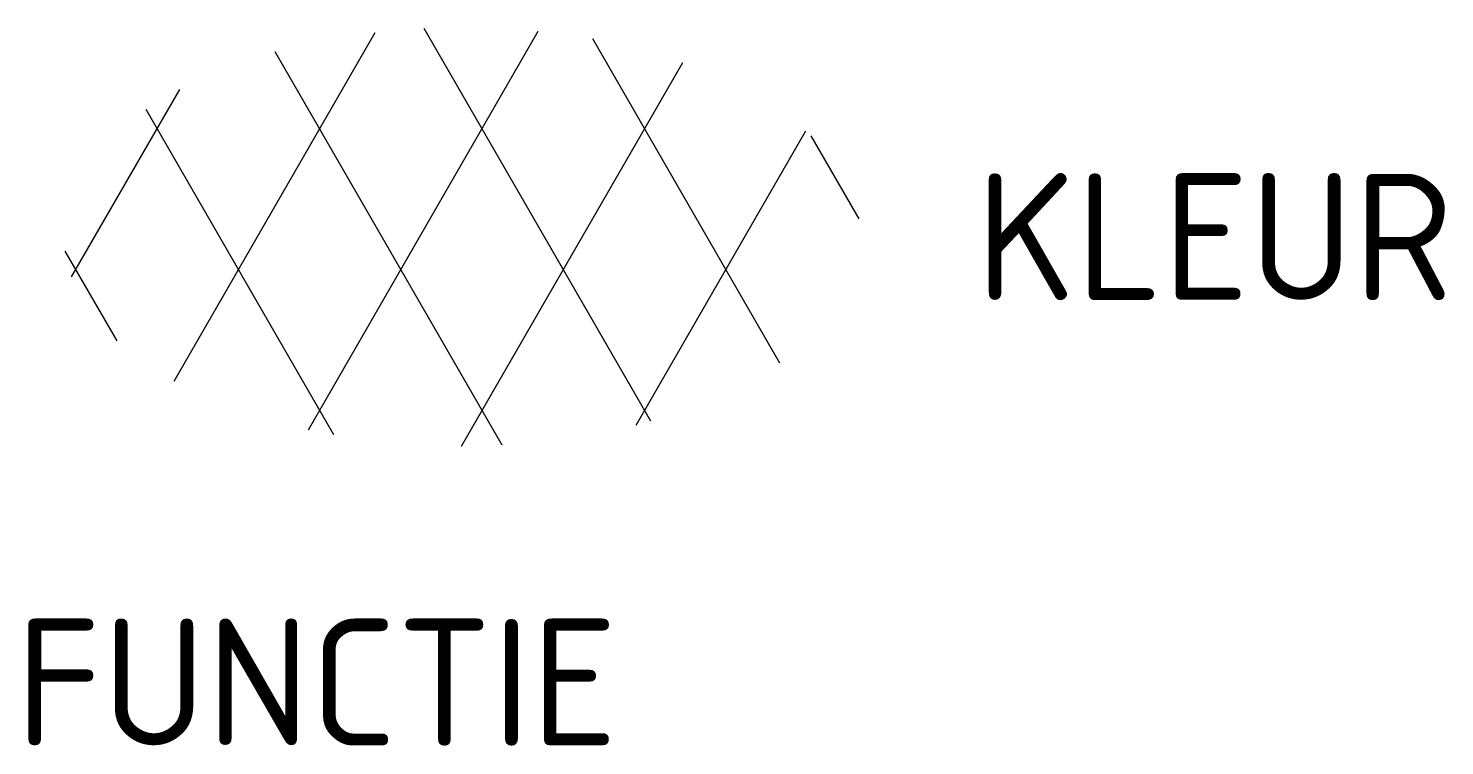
# Model space of a CAD drawing. Extents: x -5.6 to 14.5, y -7.3 to 2.9.
import ezdxf
from ezdxf.enums import TextEntityAlignment as Align

# ---------------------------------------------------------------- set-up
doc = ezdxf.new("R2010")
doc.units = 0
doc.styles.add('NLCS-ISO', font='NLCS-ISO.ttf')

msp = doc.modelspace()

# ---------------------------------------------------------------- linework, layer by layer
at = {"ltscale": 0.1}
for p, q in [((-1.634, -2.83), (1.634, 2.83)), ((3.234, -2.708), (0.013, 2.87)), ((-3.543, -2.137), (-0.686, 2.812)), ((5.067, -1.883), (2.41, 2.72)), ((1.12, -3.047), (-2.103, 2.535)), ((0.542, -3.062), (3.688, 2.387)), ((-4.998, -0.656), (-3.462, 2.004)), ((-1.273, -2.902), (-3.939, 1.716)), ((3.023, -2.764), (5.436, 1.416)), ((6.194, 0.165), (5.512, 1.346)), ((-4.353, -1.566), (-5.088, -0.294))]:
    msp.add_line(p, q, dxfattribs=at)

# ---------------------------------------------------------------- texts
at = {"style": 'NLCS-ISO'}
msp.add_attdef('KLEUR', text='', height=1.8, dxfattribs=at).set_placement((7.852, -0.089), align=Align.MIDDLE_LEFT)
at = {"style": 'NLCS-ISO', "flags": 1}
msp.add_attdef('FUNCTIE', text='', height=1.8, dxfattribs=at).set_placement((-1.518, -6.415), align=Align.MIDDLE_CENTER)

doc.saveas('drawing.dxf')
